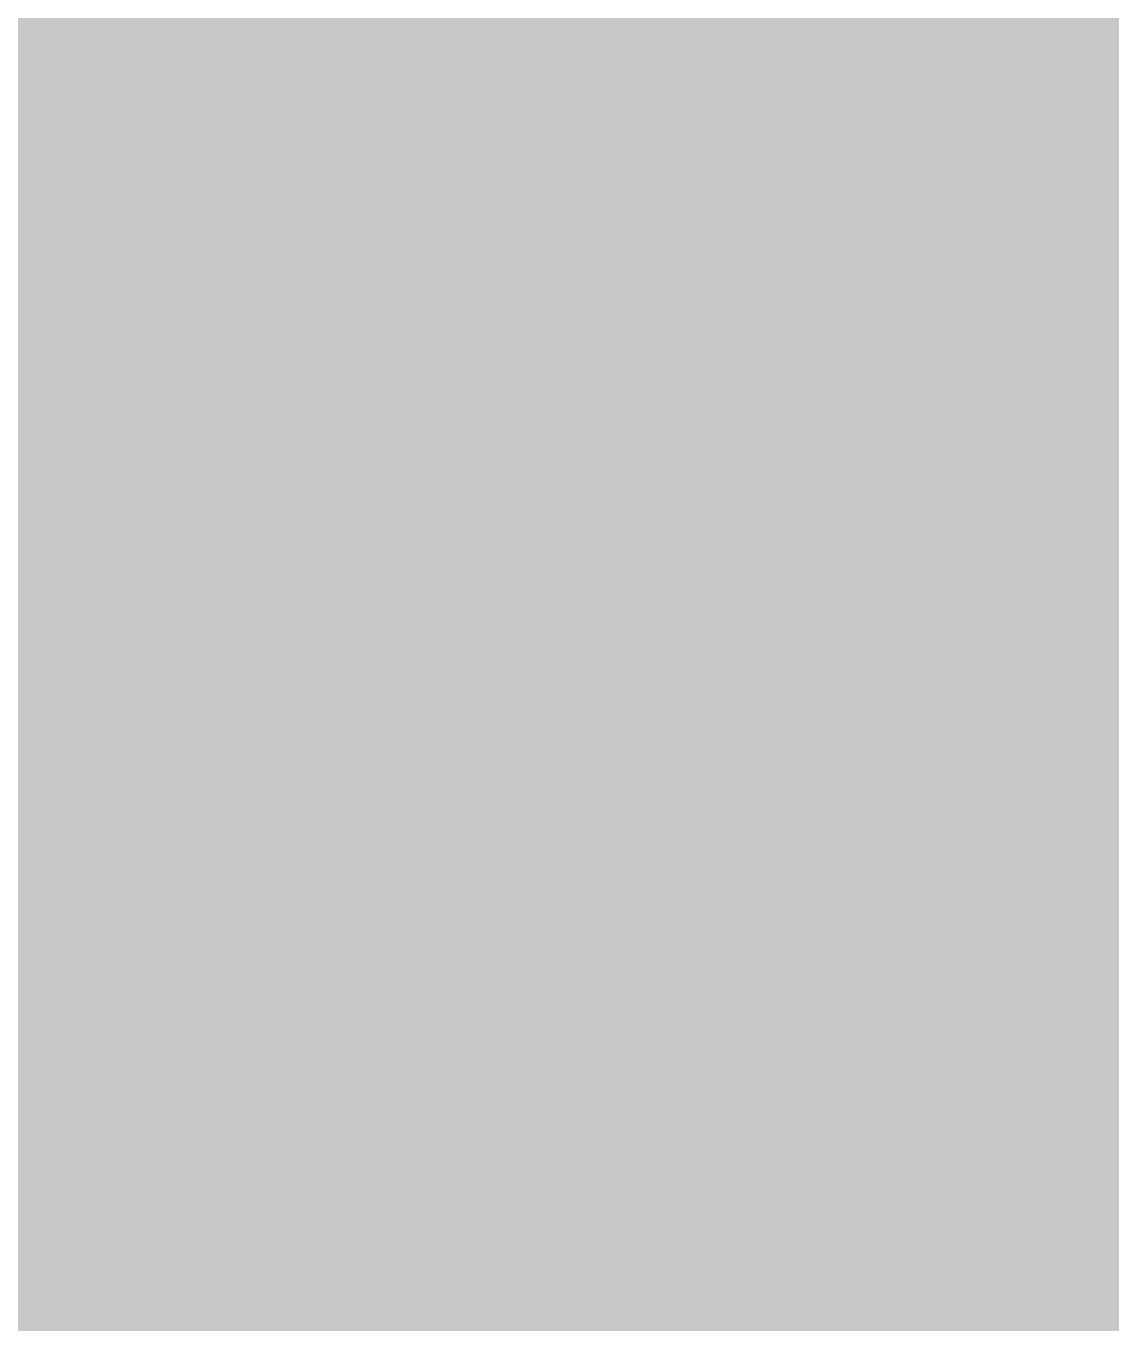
# Model space of a CAD drawing. Header units: inches. Extents: x -26493 to -10162, y -132 to 713.
# Drawn here: x -25906.87647 to -25906.87196, y 285.01791 to 285.02331 of the extents above; entities that cross this region are included whole.
import ezdxf

# ---------------------------------------------------------------- set-up
doc = ezdxf.new("R2010")
doc.units = ezdxf.units.IN
doc.header["$MEASUREMENT"] = 0
doc.layers.add('Q-SPCQ', color=91, linetype='Continuous', lineweight=9)

# ---------------------------------------------------------------- blocks, each defined once
blk = doc.blocks.new('Basketball_Backstop-Performance_Sports_Systems-3103-Ceiling_Hung - 27_-0_ to 27_-11 7_8_-V84-Section 13')
at = {"layer": 'Q-SPCQ'}
h = blk.add_hatch(color=256, dxfattribs=at)
h.paths.add_polyline_path([(-25828.9376744, 135.4017147), (-25828.5308328, 135.635283), (-25828.8431757, 135.7227392), (-25829.0292962, 135.8489406), (-25829.2019827, 136.0514031), (-25829.2104976, 136.0625), (-25829.318142, 136.4272071), (-25829.3019965, 136.6954297), (-25829.2979105, 136.7264667), (-25829.2097068, 136.9385305), (-25829.0551414, 137.1312277), (-25828.8550585, 137.2723388), (-25828.4637349, 137.3735506), (-25828.1610713, 137.375), (-25827.8514606, 137.375), (-25906.1402254, 287.5486672), (-25906.1700403, 287.0860333), (-25906.2582439, 286.8739695), (-25906.4128093, 286.6812723), (-25906.7716557, 286.4743992), (-25906.9424325, 286.4470834), (-25907.2140991, 286.4636822), (-25907.3446202, 286.5099492), (-25907.5913454, 286.6610947), (-25907.66679, 286.7365876), (-25907.8389889, 287.0343171), (-25907.8766111, 287.2090893), (-25907.8902254, 287.4322734), (-25908.0825148, 287.3321044), (-25828.9679028, 135.4597425)], flags=0)
h.paths.add_polyline_path([(-25828.4527254, 136.25), (-25828.2759487, 136.3232233), (-25828.3277254, 136.3459159), (-25828.4443452, 136.2564304)], flags=0)
h.paths.add_polyline_path([(-25828.2112439, 136.5647048), (-25828.3277254, 136.7165064), (-25828.3277254, 136.6540841), (-25828.2139032, 136.5667453)], flags=0)
h.paths.add_polyline_path([(-25907.0152254, 287.0625), (-25907.0890372, 287.108134), (-25907.0799301, 287.0710185)], flags=0)
h.paths.add_polyline_path([(-25906.9505206, 287.0710185), (-25906.798719, 287.1875), (-25906.8746004, 287.1469388), (-25906.9424325, 287.0791066)], flags=0)
h.paths.add_polyline_path([(-25907.0799301, 287.5539815), (-25907.2317317, 287.4375), (-25907.192002, 287.4079265), (-25907.0880182, 287.5434408)], flags=0)
h.paths.add_polyline_path([(-25906.7652254, 287.3125), (-25906.8384487, 287.4892767), (-25906.8746004, 287.4550403), (-25906.7716557, 287.3208802)], flags=0)

msp = doc.modelspace()

# ---------------------------------------------------------------- block references
at = {"layer": 'Q-SPCQ'}
msp.add_blockref('Basketball_Backstop-Performance_Sports_Systems-3103-Ceiling_Hung - 27_-0_ to 27_-11 7_8_-V84-Section 13', (0, 0), dxfattribs=at)

doc.saveas('drawing.dxf')
